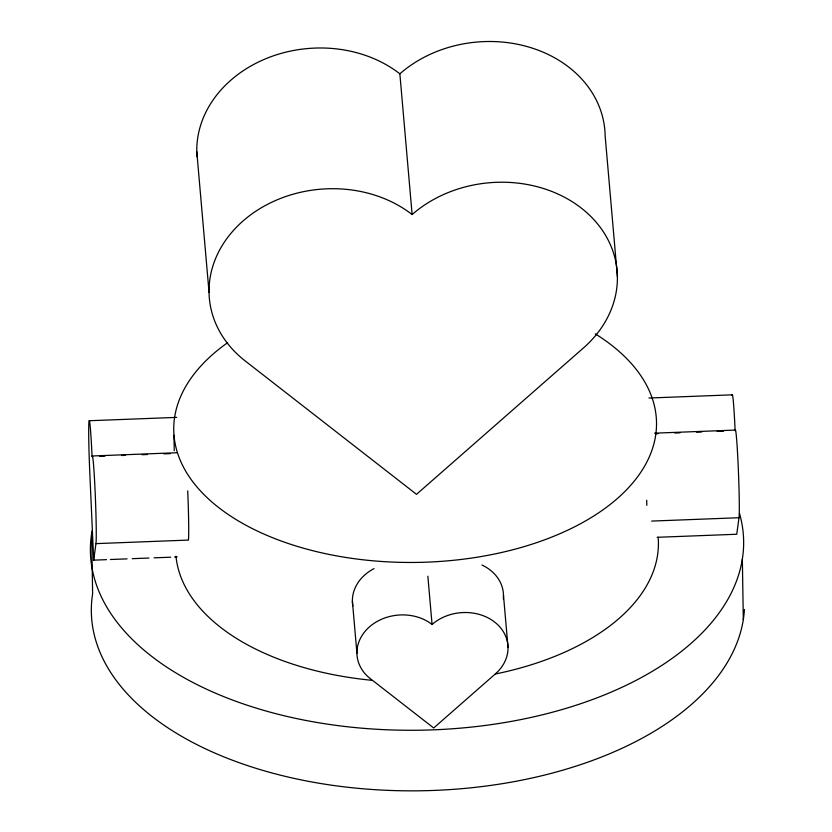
<?xml version="1.0" encoding="UTF-8"?>
<svg xmlns="http://www.w3.org/2000/svg" width="832" height="832" viewBox="0 0 832 832"><rect width="100%" height="100%" fill="white"/><g stroke="black" fill="none" stroke-linecap="round" stroke-linejoin="round"><path stroke-width="1.25" d="M93.694 560.154L95.95 543.629A44.314 1.466 87.8 0 0 95.139 491.868A44.314 1.466 87.8 0 0 92.071 456.633A44.314 1.466 87.8 0 0 89.003 421.387A44.314 1.466 87.8 0 0 89.814 473.148L93.694 560.154L106.538 559.655M732.056 395.481A44.314 1.466 87.8 0 1 735.124 430.726A44.314 1.466 87.8 0 1 738.192 465.962A44.314 1.466 87.8 0 1 739.003 517.722L736.746 534.248L657.124 537.306M648.939 398.029L732.41 394.826M89.357 420.732L176.686 417.383M654.576 433.17L735.488 430.071M655.502 433.774L658.07 433.68M674.762 433.035L679.9 432.838M696.592 432.203L701.73 432.006M717.142 431.413L723.57 431.163M92.425 455.978L177.185 452.722M99.778 456.331L104.915 456.134M121.607 455.499L125.455 455.343M142.158 454.709L147.295 454.511M163.987 453.866L170.404 453.627M651.674 521.082L739.003 517.722M95.95 543.629L188.417 540.082A44.314 1.466 87.8 0 0 187.71 490.859M110.386 559.51L127.088 558.875M132.226 558.678L148.918 558.033M154.055 557.835L170.747 557.201M174.606 557.045L177.174 556.951M617.396 276.661L605.145 135.938A119.756 98.852 -5 0 0 529.87 47.372A119.756 98.852 -5 0 0 399.859 73.819A119.756 98.852 -5 0 0 266.334 58.5A119.756 98.852 -5 0 0 197.028 156.738M503.485 595.379L508.019 647.442M399.859 73.819L412.121 214.542A119.756 98.852 -5 0 1 581.266 208.052A119.756 98.852 -5 0 1 583.461 347.953L416.51 494.333L245.17 360.922A119.756 98.852 -5 0 1 242.965 221.031A119.756 98.852 -5 0 1 412.121 214.542M427.866 576.202L432.068 624.458A44.314 36.577 -5 0 1 494.645 622.055A44.314 36.577 -5 0 1 495.466 673.816L433.69 727.979L370.292 678.621A44.314 36.577 -5 0 1 369.481 626.86A44.314 36.577 -5 0 1 432.068 624.458M352.394 601.172L356.928 653.234M196.778 151.601L209.04 292.323M742.352 559.031L743.309 619.601M173.992 435.261L174.231 450.715M91.676 533.27L92.622 593.84A326.664 184.08 -0.9 0 0 397.852 790.681A326.664 184.08 -0.9 0 0 744.411 609.513M739.523 513.521A326.664 184.08 -0.9 0 1 426.296 730.07A326.664 184.08 -0.9 0 1 92.092 530.826M658.164 537.264A241.426 136.053 -0.9 0 1 495.394 673.993M371.654 680.274A241.426 136.053 -0.9 0 1 175.978 556.244M595.265 333.871A241.426 136.053 -0.9 0 1 585.281 521.071A241.426 136.053 -0.9 0 1 253.271 529.058A241.426 136.053 -0.9 0 1 227.604 342.711M646.724 500.25A44.314 1.466 87.8 0 1 646.807 505.346M352.841 605.935A44.314 36.577 -5 0 1 374.015 568.62M481.967 565.022A44.314 36.577 -5 0 1 503.329 598.967"/></g></svg>
